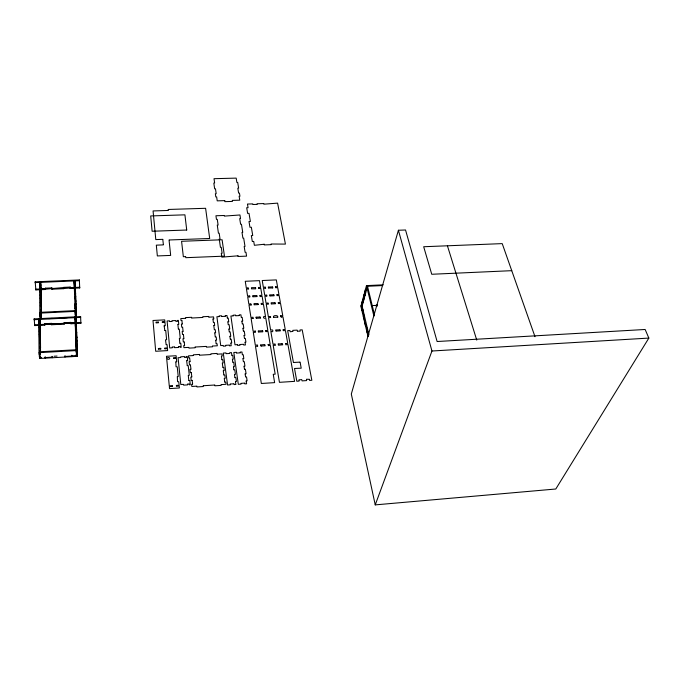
<?xml version="1.0" encoding="UTF-8"?>
<svg xmlns="http://www.w3.org/2000/svg" width="683" height="683" viewBox="0 0 683 683"><rect width="100%" height="100%" fill="white"/><g stroke="black" fill="none" stroke-linecap="round" stroke-linejoin="round"><path stroke-width="1.02" d="M261.128 346.093L260.505 344.941M164.133 325.842L165.26 325.612L164.705 319.883L153.001 320.481L155.698 351.267L167.651 350.584L167.079 344.65L166.165 344.702M281.225 317.083L280.611 315.964M268.564 345.649L267.932 344.522M259.984 316.989L260.607 318.065M256.057 317.194L259.992 317.023M280.611 315.913L281.046 315.922M274.916 302.671L275.539 303.739M257.79 303.517L258.405 304.584M251.165 304.985L248.996 305.045L250.96 317.493L253.009 317.228L253.308 318.44M383.24 284.837L366.481 285.614L360.88 306.343L368.017 336.574M362.212 302.723L362.041 302.031L362.895 301.988L363.057 302.68L362.212 302.723L362.801 299.239L363.646 299.197L364.833 294.817L363.979 294.86L364.15 295.56L365.004 295.517L364.833 294.817M364.15 295.56L365.396 289.626L366.25 289.583L367.343 285.571L374.566 315.145M368.94 334.858L361.964 305.412L362.895 301.988M362.127 306.104L367.514 286.271L382.352 285.579M362.084 309.553L361.845 310.432L362.69 310.381L362.938 309.501L362.084 309.553L361.119 305.455L361.964 305.412M363.587 315.905L363.347 316.784L364.201 316.741L364.44 315.862L363.587 315.905L365.507 325.928L366.293 325.885L366.54 325.014L365.755 325.057M367.292 331.554L367.044 332.425L367.83 332.382L368.077 331.511L367.292 331.554L368.393 336.224M398.411 230.256L351.31 394.04L375.24 504.882L555.8 489.002L648.85 338.085L645.145 329.479L437.12 341.517L405.54 229.992L398.411 230.256L431.955 351.011L375.24 504.882M377.144 306.215L377.229 304.652L376.973 305.532L375.061 305.625M272.739 287.953L268.914 288.047M258.49 287.441L260.616 287.406L259.489 280.653L245.257 281.285L246.324 288.064L248.04 287.987M248.049 287.919L248.638 288.986M192.589 384.239L191.599 384.307L191.838 386.467L196.448 386.177M188.79 380.141L188.295 375.718M191.778 377.076L190.813 377.136L191.172 380.38L192.222 380.346M192.179 380.721L192.615 383.863M191.325 372.944L191.821 376.7M188.286 375.334L189.276 375.274L188.218 365.627L187.193 365.67M224.758 381.814L224.263 378.689M190.907 369.332L189.959 369.392L190.318 372.611L191.351 372.559M187.219 365.294L186.698 360.966M190.455 365.243L190.95 368.957M162.819 239.69L163.374 244.54M163.339 244.89L156.322 245.154L157.346 255.937L170.665 255.416L169.042 239.981M224.314 378.322L225.253 378.262L224.827 375.035L223.836 375.087M234.892 377.264L234.482 374.822M235.481 381.541L236.429 381.481L235.883 377.597L234.892 377.648M223.836 374.702L223.29 370.98M189.669 358.259L190.087 361.298M186.724 360.59L187.671 360.539L187.219 356.424L186.297 356.475L186.382 357.235M190.045 361.674L189.123 361.725L189.473 364.91L190.48 364.867M183.078 384.375L180.816 384.52L178.067 357.721L180.286 357.593M187.97 384.068L188.798 384.017M246.187 380.858L247.109 380.807L246.537 376.931L245.539 376.982M171.928 385.673L169.264 385.835L166.72 358.942C171.015 360.872 170.426 355.775 166.643 358.182L166.464 356.287L176.112 355.732L176.718 361.751L175.796 361.802M176.837 385.357L177.674 385.306M172.005 386.458L169.341 386.629L169.529 388.61L179.381 387.978L178.75 381.746L177.554 381.652L177.324 376.982M176.914 386.151L177.759 386.1M203.636 385.716L214.36 385.041M221.505 384.589L226.056 384.298L225.774 382.147L224.758 382.198M230.632 384.008L233.569 383.82M241.355 383.325L244.283 383.137M299.325 379.893L301.715 379.569L302.091 380.883L306.599 380.602L306.471 379.261L308.921 379.287M177.281 376.589L178.22 376.529L177.238 366.856L176.052 366.728L175.83 362.195M234.508 374.438L235.43 374.378L234.798 369.896L233.885 369.955M245.154 373.78L246.068 373.721L245.402 369.255L244.412 369.298M273.704 374.258L275.181 374.164L270.366 345.496L268.564 345.598M222.299 362.955L223.213 362.904L222.795 359.745L221.847 359.796M232.818 362.332L233.731 362.28L234.354 366.711L233.441 366.771M243.379 361.708L244.283 361.649L244.941 366.079L244.027 366.131M431.955 351.011L648.85 338.085M299.666 362.127L293.425 362.502L287.663 330.632L289.848 330.512L290.241 331.759L292.512 331.46M223.307 370.596L224.229 370.545L223.802 367.352L222.837 367.403M192.99 355.587L188.474 355.843L188.704 357.926L189.712 357.883M200.042 355.177L210.543 354.571M217.553 354.161L222.018 353.905L222.291 355.971L221.377 356.022M226.5 353.649L229.377 353.478M237.01 353.034L239.878 352.872M174.08 357.755L174.908 357.704M185.093 357.311L185.913 357.26M174.156 358.515L174.985 358.464M231.853 355.416L232.758 355.365L233.287 359.13L232.382 359.181M242.363 354.801L243.268 354.75L243.822 358.507L242.917 358.558M158.823 348.441L160.385 348.347M165.192 348.082L166.012 348.031M76.334 353.29L77.358 353.231L77.324 352.659M188.423 347.399L183.932 347.656L183.71 345.598L184.623 345.547M195.44 347.007L205.907 346.418M212.883 346.025L217.331 345.777L217.066 343.737L216.161 343.788M222.701 345.47L220.72 345.581L216.887 316.741L218.833 316.639M226.064 345.282L228.925 345.12M236.975 344.667L235.003 344.778L230.897 316.024L232.826 315.922M240.314 344.48L243.165 344.317M158.891 349.192L160.454 349.098M165.26 348.834L166.08 348.782M40.485 356.731L39.443 356.791L39.435 355.963L40.476 355.903L40.587 357.841L39.546 357.901M77.427 355.749L76.402 355.809L76.342 354.708L77.375 354.648M54.059 356.244L57.039 356.074M77.401 354.921L76.376 354.981L76.402 355.809M260.957 344.915L264.765 344.514L265.141 345.794M268.385 344.497L270.178 344.394L268.018 331.52L266.242 331.614M278.587 343.916L282.113 343.72M285.964 343.498L287.748 343.395L285.434 330.572L283.676 330.666M39.597 357.644L41.475 357.533M77.435 355.501L71.877 355.817L71.843 355.237L71.903 356.646L71.869 356.065L65.005 356.458L65.039 357.03L64.979 355.63M45.223 357.32L45.232 358.157L45.172 357.576L52.087 357.183L52.079 356.355M39.196 353.521L39.204 354.357L40.246 354.298L39.81 318.611L39.973 321.138L38.957 321.189L38.786 318.662L39.033 352.659L39.605 358.473L77.461 356.33L76.24 321.001L75.232 321.053M257.252 346.238L255.502 346.341L261.341 383.479L274.626 382.634L273.243 374.284M261.137 346.025L264.688 345.82M274.916 345.239L273.191 345.333L279.449 382.326L294.578 381.362L287.944 344.497L285.836 344.778L285.511 343.523M282.31 344.821L278.476 345.205L278.135 343.942M179.339 338.375L180.252 338.324L179.287 329.146L178.383 329.197M183.889 338.742L182.976 338.794L183.309 341.876L184.222 341.833M215.282 337.026L216.178 336.975L216.579 340.04L215.674 340.091M229.872 336.232L230.769 336.181L230.171 331.929L229.275 331.981M244.01 335.455L244.907 335.413L244.266 331.17L243.379 331.221M39.469 347.212L40.502 347.16L40.553 347.741L39.52 347.792M230.299 339.28L231.196 339.238L231.716 342.917L230.811 342.968M244.471 338.503L245.368 338.452L245.914 342.123L245.018 342.174M39.494 350.644L40.528 350.584L40.195 322.82L39.179 322.871L39.187 323.665L40.203 323.614L40.195 322.82M179.86 343.318L180.773 343.267L181.2 347.305L180.286 347.357L180.21 346.605M39.546 351.224L40.579 351.164L40.528 350.584M40.075 351.762L76.095 349.764M39.033 352.659L77.153 350.533L76.026 316.81L76.112 318.534L75.104 318.585M39.29 324.784L75.318 322.957L75.019 316.861L76.214 352.283L77.247 352.223L77.222 351.395M172.594 347.032L174.148 346.947M178.92 346.682L179.74 346.64M164.808 330.529L165.721 330.478L166.609 339.69L165.482 339.869L166.123 344.326M183.095 331.392L182.19 331.443L182.515 334.499L183.428 334.448M214.334 329.727L215.23 329.684L215.623 332.715L214.727 332.758M228.848 328.958L229.744 328.907L229.146 324.698L228.259 324.741M242.926 328.207L243.814 328.156L243.182 323.964L242.294 324.007M39.46 339.63L40.485 339.579L40.442 334.866L40.391 334.277L39.366 334.329L39.426 334.918L40.442 334.866M258.712 330.922L262.229 330.734M266.063 330.529L267.838 330.435L265.721 317.8C263.168 319.917 262.281 315.008 265.542 316.741L263.459 304.336L261.734 304.422M276.171 329.983L279.671 329.795M283.479 329.59L285.246 329.496L282.975 316.912L281.234 316.997M39.486 343.02L40.51 342.968L40.459 342.388M258.883 332.015L262.409 331.818M276.359 331.067L279.859 330.871M297.771 331.17L300.11 331.221L300.025 329.966L302.202 329.846L311.849 380.269L309.604 380.405L309.382 379.253M40.382 327.516L39.366 327.567L39.307 326.978L40.331 326.926L40.382 327.516L40.417 331.511L39.401 331.562L39.341 330.982L40.365 330.922L40.417 331.511M181.917 320.506L181.021 320.558L180.807 318.577L185.213 318.355M212.925 318.918L213.813 318.876L213.557 316.903L209.194 317.134M227.345 318.176L228.224 318.133L228.728 321.702L227.84 321.753M241.312 317.458L242.192 317.416L242.73 320.976L241.85 321.027M156.458 322.12L157.986 322.043M162.708 321.795L163.51 321.753M170.058 321.539L171.578 321.462M176.274 321.223L177.076 321.181M281.046 315.939L282.788 315.853L280.559 303.491L278.843 303.576M156.527 322.846L158.055 322.769M162.776 322.521L163.578 322.478M252.864 318.466L251.122 318.551L253.12 331.229L255.305 331.093M256.671 318.269L260.163 318.09M270.203 317.569L268.513 317.655L270.647 330.282C273.26 328.173 273.96 333.244 270.835 331.366L273.012 344.232L275.053 343.959L275.369 345.214M273.994 317.373L277.46 317.194M177.87 324.348L178.775 324.305L178.365 320.387L177.46 320.438L177.537 321.155M182.31 324.118L181.405 324.169L181.729 327.191L182.634 327.14M213.395 322.504L214.283 322.453L214.675 325.458L213.779 325.501M40.118 315.495L40.126 316.263L41.117 316.22L41.108 315.444L40.118 315.495L40.34 317.911L41.33 317.868L41.339 318.637M76.325 316.127L75.352 316.178L75.378 316.946L76.351 316.895L76.044 310.594L39.827 312.353L39.981 314.701L40.971 314.65L40.963 313.881L39.973 313.924M39.349 325.373L38.794 319.465L34.15 319.695L34.15 318.893L80.594 316.588L80.893 323.255L70.921 323.768L70.887 323.179M48.595 318.602L52.335 318.415M61.53 317.962L67.378 317.672M75.045 317.655L39.81 319.413L40.306 324.732M38.948 320.387L39.964 320.336M75.13 319.371L76.137 319.32M371.663 305.625L377.4 305.335M39.179 322.871L39.29 323.99L40.306 323.938M34.15 318.893L34.739 325.603L44.847 325.091L44.788 323.708L51.541 323.366L51.601 324.749L64.211 324.109L64.151 322.726L70.861 322.393L70.895 322.974M192.102 318.005L202.356 317.475M222.129 316.468L224.938 316.331M236.105 315.759L238.896 315.614M40.365 309.903L41.347 309.86L41.398 310.432L40.417 310.483M75.139 308.801L76.103 308.759L76.078 308.187L75.104 308.229L75.139 308.801L74.959 303.85L75.924 303.798L75.958 304.379L74.993 304.422M40.246 289.729L39.588 282.403L39.836 313.13L76.18 311.328L76.214 311.9L75.241 311.952M250.559 303.918L248.834 304.003L247.733 297.028L249.457 296.951M257.79 303.559L254.025 303.576L254.067 304.797M261.555 303.38L263.288 303.295L262.118 296.345L260.086 296.593L259.796 295.415M267.727 303.073L266.063 303.158L264.884 296.217L266.549 296.132M274.916 302.723L271.194 302.731L271.228 303.952M278.664 302.543L280.371 302.458L279.125 295.534L277.426 295.619M254.503 304.772L257.961 304.601M267.907 304.114L266.233 304.2L268.334 316.596L270.459 316.468M271.663 303.935L275.095 303.764M362.963 299.931L363.817 299.888L363.646 299.197M40.314 298.565L41.287 298.514L41.236 297.942L40.263 297.984M248.202 289.003L246.486 289.088L247.57 295.995L249.295 295.918M251.942 288.832L255.664 288.832L255.63 287.637M259.088 288.499L260.786 288.422L261.948 295.312L260.232 295.397M265.2 288.217L263.544 288.294L264.714 295.184L266.37 295.107M276.017 287.722L277.708 287.645L278.946 294.51L277.247 294.586M40.306 302.356L41.279 302.304L41.33 302.885L40.357 302.928M40.331 305.489L41.304 305.446L41.356 306.018L40.382 306.069M256.484 295.577L252.744 295.585L252.778 296.789M270.109 294.928L273.516 294.766M365.567 290.318L366.421 290.284L366.25 289.583M253.222 296.772L256.654 296.601M270.28 295.952L273.704 295.79M40.195 289.148L75.378 287.577M51.831 288.627L51.882 289.208L63.869 288.67L63.809 287.355L70.187 287.073L70.238 288.388L79.723 287.961L79.356 279.953L35.175 281.857L35.866 289.916L45.462 289.49L45.411 288.175L51.823 287.893L51.865 288.474M40.212 291.171L41.176 291.129L41.228 291.709L40.263 291.752L40.212 291.171L40.186 288.405L41.151 288.363L41.364 311.969M74.524 290.215L75.472 290.173L75.446 289.592L74.49 289.635L74.643 293.895L75.6 293.852L75.565 293.272L74.609 293.314L74.643 293.895M511.755 270.673L431.75 274.267L423.682 246.734L502.227 243.618L535.002 336.702M40.237 294.877L41.211 294.834L41.262 295.415L40.288 295.457M255.194 287.654L251.472 287.663L251.506 288.849M268.743 287.031L272.133 286.877M275.838 286.706L277.529 286.629L276.316 279.902L262.229 280.525L263.373 287.278L265.337 287.039L265.636 288.2M39.725 283.266L40.69 283.223L40.698 283.957L39.725 284M74.131 281.763L75.096 281.729M74.157 282.497L75.113 282.455M74.216 283.343L75.173 283.308M74.242 284.077L75.198 284.034M74.345 285.784L75.292 285.742M74.362 286.519L75.318 286.476M74.396 286.886L75.352 286.851M185.195 256.629L183.343 256.706L181.576 241.278L222.103 239.776L224.459 256.142L185.802 257.687L185.674 256.612M169.512 239.964L209.698 238.495L205.609 208.298L168.163 209.468L168.274 210.466M167.813 210.484L153.069 210.945L155.792 239.588L162.853 239.34M245.137 374.164L245.564 376.598M244.036 366.515L244.437 368.922M233.441 367.155L233.834 369.563M188.798 380.516L189.84 380.465L190.301 384.717L189.362 384.777L189.276 383.991M235.473 381.925L235.908 384.461L234.149 384.572L234.038 383.786M246.128 381.242L246.623 383.778L244.864 383.889L244.753 383.112M164.159 325.928L164.774 330.154M447.425 245.795L476.76 340.108M366.481 285.614L373.917 316.152M362.69 310.381L364.201 316.741M366.293 325.885L367.83 332.382M297.327 331.195L297.122 330.12L292.759 330.359L292.956 331.434M300.119 362.101L301.203 368.188L294.51 368.478L296.815 381.225L299.077 381.08L298.864 379.927M275.403 286.723L275.582 287.739M276.811 294.612L276.991 295.637M278.22 302.56L278.408 303.602M283.035 329.616L283.232 330.692M272.568 286.86L272.748 287.876M273.951 294.749L274.139 295.773M277.896 317.177C278.587 314.786 272.047 315.196 273.55 317.399M280.115 329.769L280.303 330.854M282.753 344.795L282.113 343.703M268.308 287.056L268.479 288.072M269.674 294.945L269.845 295.978M275.727 330.009L275.915 331.084M266.814 295.082L266.985 296.115M268.171 303.056L268.351 304.097M270.459 316.485L270.647 317.544M258.481 287.5L258.652 288.525M261.119 303.397L261.29 304.439M265.619 330.555L265.798 331.639M256.928 295.551L257.098 296.584M262.673 330.709L262.853 331.793M256.057 317.228L256.227 318.295M258.259 330.948L258.43 332.032M249.739 295.893L249.901 296.926M251.002 303.892L251.165 304.942M255.314 331.11L255.408 332.356L253.291 332.314L255.322 345.231L257.406 344.958L257.704 346.213M241.261 317.1L240.911 314.803L239.238 314.889L239.349 315.597M241.902 321.386L242.243 323.64M242.977 328.574L243.319 330.845M244.07 335.831L244.412 338.128M245.077 342.542L245.436 344.941L243.729 345.035L243.618 344.292M242.303 354.426L241.953 352.001L240.228 352.095L240.339 352.846M242.969 358.942L243.319 361.324M235.661 315.785L235.558 315.068L233.176 315.196L233.279 315.905M239.861 344.505L239.964 345.248L237.539 345.385L237.428 344.642M236.557 353.068L236.446 352.317L233.817 352.471L238.316 384.307L240.997 384.136L240.886 383.359M227.294 317.817L226.969 315.512L225.288 315.597L225.381 316.306M227.891 322.12L228.207 324.382M228.907 329.326L229.223 331.605M229.923 336.599L230.248 338.913M230.871 343.344L231.204 345.743L229.488 345.837L229.386 345.094M231.802 355.032L231.46 352.607L229.736 352.701L229.838 353.452M232.433 359.565L232.766 361.947M221.676 316.494L221.582 315.785L219.192 315.905L219.286 316.613M225.603 345.308L225.706 346.05L223.264 346.187L223.162 345.444M226.039 353.674L225.936 352.923L223.298 353.077L227.576 384.99L230.273 384.819L230.162 384.034M221.429 356.406L221.83 359.412M222.351 363.347L222.837 367.019M212.976 319.277L213.344 322.137M213.83 325.868L214.283 329.36M214.778 333.133L215.23 336.659M215.726 340.467L216.11 343.412M217.083 354.187L216.989 353.435L210.91 353.794L211.004 354.545M221.027 384.614L221.13 385.4L214.932 385.793L214.829 385.007M208.742 317.151L208.656 316.442L202.723 316.741L202.808 317.458M212.422 346.05L212.515 346.793L206.454 347.135L206.368 346.392M199.573 355.203L199.487 354.451L193.366 354.801L193.451 355.553M203.158 385.75L203.252 386.535L197.011 386.937L196.917 386.143M191.641 318.022L191.564 317.305L185.588 317.612L185.674 318.329M194.979 347.032L195.065 347.775L188.969 348.125L188.892 347.374M181.96 320.873L182.267 323.751M182.677 327.507L183.053 331.024M183.462 334.824L183.847 338.367M184.265 342.209L184.581 345.171M184.623 357.337L184.538 356.577L180.679 356.808L180.756 357.559M187.492 384.102L187.569 384.888L183.633 385.135L183.556 384.35M177.913 324.715L178.34 328.822M179.381 338.751L179.817 342.934M175.821 321.249L175.744 320.523L171.962 320.72L172.039 321.437M178.459 346.708L178.536 347.459L174.686 347.673L174.609 346.921M175.377 357.679L175.454 358.438M178.152 385.28L178.237 386.066M173.61 357.781L173.687 358.541M176.359 385.391L176.436 386.177M169.597 321.565L169.529 320.839L167.087 320.967L169.717 347.954L172.201 347.809L172.125 347.066M39.58 355.356L39.52 354.776L39.605 358.473M172.406 385.639L172.483 386.433M163.971 321.736L164.04 322.453M166.481 348.006L166.55 348.757M162.247 321.821L162.315 322.547M164.723 348.108L164.791 348.859M40.434 338.999L40.485 339.579M40.476 317.475L40.425 316.895L40.442 319.012M39.836 313.13L40.348 318.688L40.34 317.911M158.447 322.017L158.516 322.743M160.855 348.321L160.923 349.073M41.33 317.868L40.562 282.369L41.159 289.097M155.997 322.145L156.057 322.871M158.354 348.467L158.422 349.218M44.788 323.708L44.847 325.091M45.411 288.175L45.454 288.755M45.42 288.909L45.462 289.49M52.087 357.183L52.139 357.764L52.121 356.936M51.601 324.749L51.541 323.366M64.151 322.726L64.193 323.315M64.176 323.52L64.211 324.109M63.809 287.355L63.852 287.936M63.826 288.089L63.869 288.67M70.187 287.073L70.238 288.388M74.712 296.396L74.806 298.71M77.077 345.154L77.102 345.735M77.188 348.552L77.222 349.133M75.062 310.645L75.403 317.271M77.153 350.533L77.461 356.33M75.395 325.134L75.42 325.714M76.052 345.214L76.086 345.786M75.403 288.158L75.036 280.875L76.069 311.363M75.676 296.354L75.702 296.926M75.822 300.691L75.847 301.263M74.421 287.62L74.08 280.918L75.207 311.38M76.351 323.486L76.052 317.604L80.62 317.373L80.594 316.588M76.394 325.082L76.428 325.663M76.53 329.052L76.564 329.633M79.356 279.953L79.382 280.687L35.175 282.6L35.175 281.857M79.723 287.961L79.689 287.236L35.866 289.182L35.866 289.916M80.893 323.255L80.867 322.47L34.739 324.809L34.739 325.603M75.378 287.423L76.402 317.518M76.308 315.128L76.376 317.219M76.24 321.001L76.265 321.787M75.292 322.163L75.454 327.114M75.548 329.932L76.163 348.612M76.189 351.455L76.214 352.283M76.317 353.879L76.342 354.708M70.861 322.393L70.921 323.768M51.823 287.893L51.882 289.208M45.163 356.748L45.172 357.576M40.237 288.986L40.263 292.128M40.451 313.651L40.485 318.261M40.51 342.968L40.553 347.741M40.579 357.004L40.587 357.841M40.237 353.461L40.246 354.298M39.29 323.99L39.443 337.291M76.803 337.06L75.787 337.112L75.822 337.692L76.829 337.641L76.803 337.06M76.914 340.416L75.898 340.476L75.933 341.056L76.948 340.996L76.914 340.416M76.641 332.373L75.634 332.425L75.668 333.014L76.675 332.954L76.641 332.373M76.12 312.165L75.139 312.208L75.164 312.976L76.146 312.925L76.12 312.165M76.197 313.719L75.224 313.77L75.25 314.539L76.223 314.487L76.197 313.719M40.835 284.802L39.862 284.845L39.87 285.588L40.843 285.545L40.835 284.802M41.048 287.253L40.084 287.295L40.092 288.038L41.057 287.995L41.048 287.253M237.983 255.826L221.83 257.132L221.283 253.265L222.129 253.231L221.283 247.323L220.438 247.348L219.252 239.024L220.028 238.999L219.2 233.202L218.432 233.236L217.271 225.074L218.099 225.049L217.288 219.38L216.46 219.405L215.939 215.751L224.229 215.487L224.314 216.101L239.955 214.974L240.536 218.603L239.716 218.637L240.621 224.28L241.449 224.246L242.747 232.365L241.987 232.391L242.909 238.154L243.677 238.128L245.009 246.409L244.173 246.443L245.112 252.326L245.957 252.292L246.572 256.134L238.085 256.475L237.983 255.826M264.184 244.258L254.383 245.291L253.734 241.441L252.317 241.492L251.335 235.601L252.744 235.55L251.353 227.243L249.952 227.294L248.988 221.523L250.388 221.471L249.022 213.344L247.63 213.395L246.691 207.734L248.074 207.692L247.459 204.055L252.787 203.893L252.889 204.507L257.201 204.379L257.09 203.765L263.766 203.56L263.877 204.174L277.605 203.133L285.426 244.104L271.057 244.002L271.177 244.651L264.295 244.915L264.184 244.258M186.724 230.034L152.121 231.247L150.695 215.939L184.922 214.838L186.724 230.034M224.741 200.623L217.22 200.853L216.648 196.9L215.819 196.926L215.358 193.741L216.187 193.716L215.478 188.798L214.65 188.824L213.822 183.053L214.641 183.027L214.01 178.69L236.181 178.118L236.881 182.438L237.701 182.421L238.632 188.158L237.812 188.184L238.606 193.076L239.434 193.058L239.946 196.217L239.127 196.243L239.767 200.179L232.288 200.401L232.451 201.425L224.895 201.647L224.741 200.623"/></g></svg>
